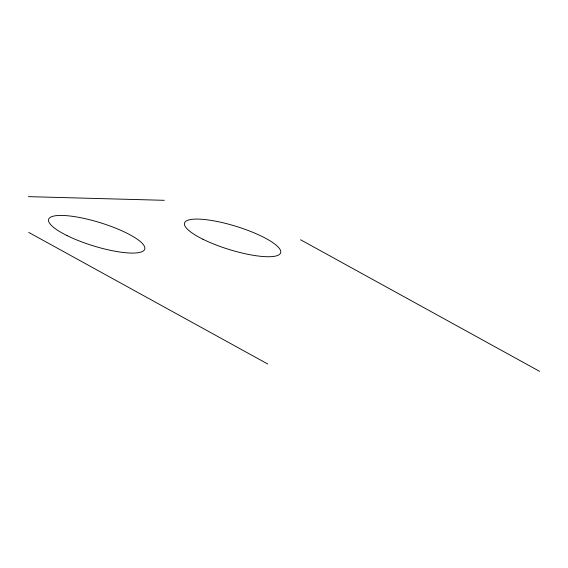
<?xml version="1.0" encoding="UTF-8"?>
<svg xmlns="http://www.w3.org/2000/svg" width="568" height="568" viewBox="0 0 568 568"><rect width="100%" height="100%" fill="white"/><g stroke="black" fill="none" stroke-linecap="round" stroke-linejoin="round"><path stroke-width="0.85" d="M28.4 196.649L164.301 200.312M300.55 239.746L539.6 371.351M28.748 232.418L267.798 364.031M202.918 239.234A50.289 12.077 17.2 0 0 280.301 253.513A50.289 12.077 17.2 0 0 214.583 220.987A50.289 12.077 17.2 0 0 202.918 239.234M67.017 235.578A50.289 12.077 17.2 0 0 144.4 249.849A50.289 12.077 17.2 0 0 78.682 217.331A50.289 12.077 17.2 0 0 67.017 235.578"/></g></svg>
